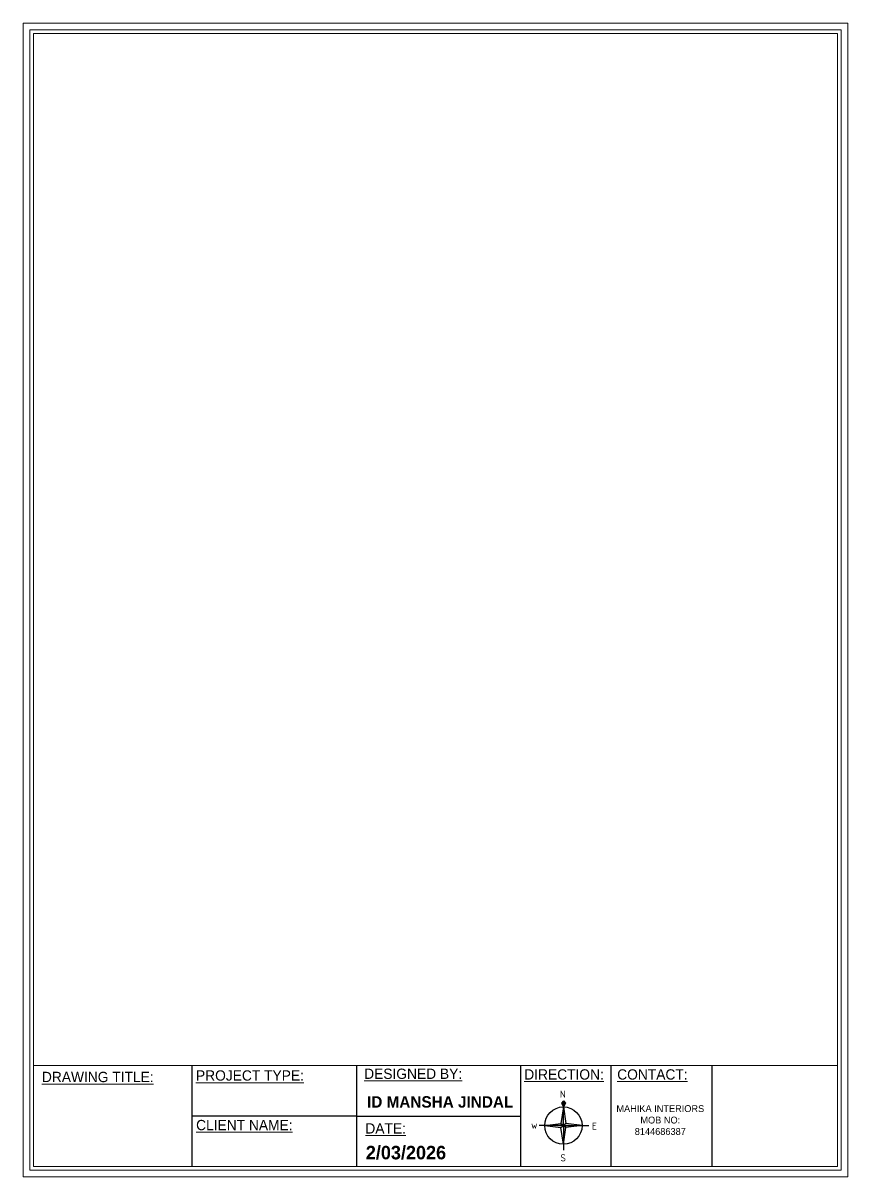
# Model space of a CAD drawing. Header units: inches. Extents: x -10949 to -5554, y -8625 to -6596.
# Drawn here: x -8800 to -7359, y -8613 to -6596 of the extents above; entities that cross this region are included whole.
import ezdxf

# ---------------------------------------------------------------- set-up
doc = ezdxf.new("R2010")
doc.units = ezdxf.units.IN
doc.layers.add('ELE', color=5, linetype='Continuous')
doc.layers.add('FUR', color=42, linetype='Continuous')
doc.layers.add('FURNI', color=140, linetype='Continuous', lineweight=18)
doc.styles.add('HEMI', font='stylu.ttf')
doc.styles.get("Standard").update_dxf_attribs({"font": 'isocpeur.ttf'})

# ---------------------------------------------------------------- blocks, each defined once
blk = doc.blocks.new('A$C470D500B')
at = {"layer": 'ELE', "true_color": 0xed1f24}
h = blk.add_hatch(color=240, dxfattribs=at)
h.paths.add_polyline_path([(25.36, 49.16), (23.85, 47.28), (25.36, 44.35)])
h.paths.add_polyline_path([(25.36, 44.35), (26.88, 47.28), (25.36, 49.16)])
at = {"layer": 'ELE', "true_color": 0x000000}
h = blk.add_hatch(color=18, dxfattribs=at)
h.paths.add_polyline_path([(27.34, 28.11), (25.36, 29.71), (25.36, 15.08)])
h.paths.add_polyline_path([(40, 29.71), (27.34, 31.31), (25.36, 29.71)])
h.paths.add_polyline_path([(25.36, 44.35), (23.38, 31.31), (25.36, 29.71)])
h.paths.add_polyline_path([(23.38, 28.11), (25.36, 29.71), (10.73, 29.71)])
at = {"layer": 'ELE', "color": 240, "true_color": 0xed1f24}
for p, q in [((25.36, 49.16), (23.85, 47.28)), ((23.85, 47.28), (25.36, 44.35)), ((25.36, 49.16), (26.88, 47.28)), ((25.36, 44.35), (25.36, 49.16)), ((26.88, 47.28), (25.36, 44.35))]:
    blk.add_line(p, q, dxfattribs=at)
at = {"layer": 'ELE', "color": 18, "true_color": 0x000000}
for p, q in [((25.36, 44.35), (23.38, 31.31)), ((25.36, 29.71), (25.36, 44.35)), ((25.36, 44.35), (27.34, 31.31)), ((10.73, 29.71), (6.3, 29.71)), ((10.73, 29.71), (6.3, 29.71)), ((10.73, 29.71), (23.38, 31.31)), ((25.36, 29.71), (10.73, 29.71)), ((10.73, 29.71), (23.38, 28.11)), ((23.38, 31.31), (25.36, 29.71)), ((23.38, 28.11), (25.36, 29.71)), ((25.36, 15.08), (23.38, 28.11)), ((27.34, 31.31), (25.36, 29.71)), ((25.36, 29.71), (25.36, 15.08)), ((27.34, 28.11), (25.36, 29.71)), ((25.36, 29.71), (40, 29.71)), ((25.36, 15.08), (27.34, 28.11)), ((40, 29.71), (27.34, 31.31)), ((40, 29.71), (27.34, 28.11)), ((40, 29.71), (45.12, 29.71)), ((40, 29.71), (45.12, 29.71)), ((25.36, 15.08), (25.36, 10.4))]:
    blk.add_line(p, q, dxfattribs=at)
blk.add_circle((25.36, 29.71), 14.63, dxfattribs=at)
at = {"layer": 'ELE', "color": 240, "true_color": 0xed1f24}
blk.add_text('N', height=5.54, dxfattribs=at).set_placement((22.5, 51.52))
at = {"layer": 'ELE', "color": 18, "true_color": 0x000000}
for s, p in [('w', (0.11, 27.33)), ('E', (47.54, 26.51)), ('S', (22.95, 1.72))]:
    blk.add_text(s, height=5.54, dxfattribs=at).set_placement(p)

msp = doc.modelspace()

# ---------------------------------------------------------------- linework, layer by layer
at = {"color": 18, "true_color": 0x000000}
for p, q in [((-8505.6, -8418.1), (-8505.6, -8595)), ((-8217.6, -8418.1), (-8217.6, -8595)), ((-7931.1, -8418.1), (-7931.1, -8595)), ((-7773.3, -8418.1), (-7773.3, -8595)), ((-7596.9, -8418.1), (-7596.9, -8595)), ((-8217.6, -8506.6), (-8505.6, -8506.6)), ((-8217.6, -8506.6), (-7931.1, -8506.6))]:
    msp.add_line(p, q, dxfattribs=at)
at = {"layer": 'FURNI', "color": 18, "true_color": 0x000000}
msp.add_line((-7377.1, -8418.1), (-8782.2, -8418.1), dxfattribs=at)
for points in [[(-8800.2, -8613), (-8800.2, -6596.4), (-7359.1, -6596.4), (-7359.1, -8613)], [(-8788.2, -8601), (-8788.2, -6608.4), (-7371.1, -6608.4), (-7371.1, -8601)], [(-8782.2, -8595), (-8782.2, -6614.4), (-7377.1, -6614.4), (-7377.1, -8595)]]:
    msp.add_lwpolyline(points, close=True, dxfattribs=at)

# ---------------------------------------------------------------- block references
at = {"layer": 'FUR', "xscale": 2.235210893494317, "yscale": 2.235210893494317, "zscale": 2.235210893494317}
msp.add_blockref('A$C470D500B', (-7912.9, -8589.7), dxfattribs=at)

# ---------------------------------------------------------------- texts
at = {"lineweight": 15, "attachment_point": 1, "rotation": 359.9906, "style": 'HEMI'}
for s, insert, char_height, width in [('{\\LDRAWING TITLE:}', (-8767.3, -8429.3), 18, 200.42), ('{\\LPROJECT TYPE:}', (-8498.1, -8426.7), 18, 189.075), ('{\\LDESIGNED BY:}', (-8204.3, -8423.7), 18, 190.149), ('{\\LDIRECTION:}', (-7924.6, -8424.9), 18, 139.229), ('{\\LCONTACT:}', (-7762.2, -8424.9), 18, 139.229), ('{\\fStylus BT|b1|i0|c0|p34;ID MANSHA JINDAL}', (-8199.3, -8471.9), 20, 265.268), ('\\pxqc;MAHIKA INTERIORS\\PMOB NO:\\P8144686387', (-7788.8, -8487.6), 12, 203.729), ('{\\LCLIENT NAME:}', (-8497.9, -8513.4), 18, 185.981), ('{\\LDATE:}', (-8202.2, -8519.2), 18, 139.229), ('{\\fStylus BT|b1|i0|c0|p34;2/03/2026}', (-8201.4, -8558.7), 23.573, 182.335)]:
    msp.add_mtext(s, dxfattribs=dict(at, insert=insert, char_height=char_height, width=width))

doc.saveas('drawing.dxf')
